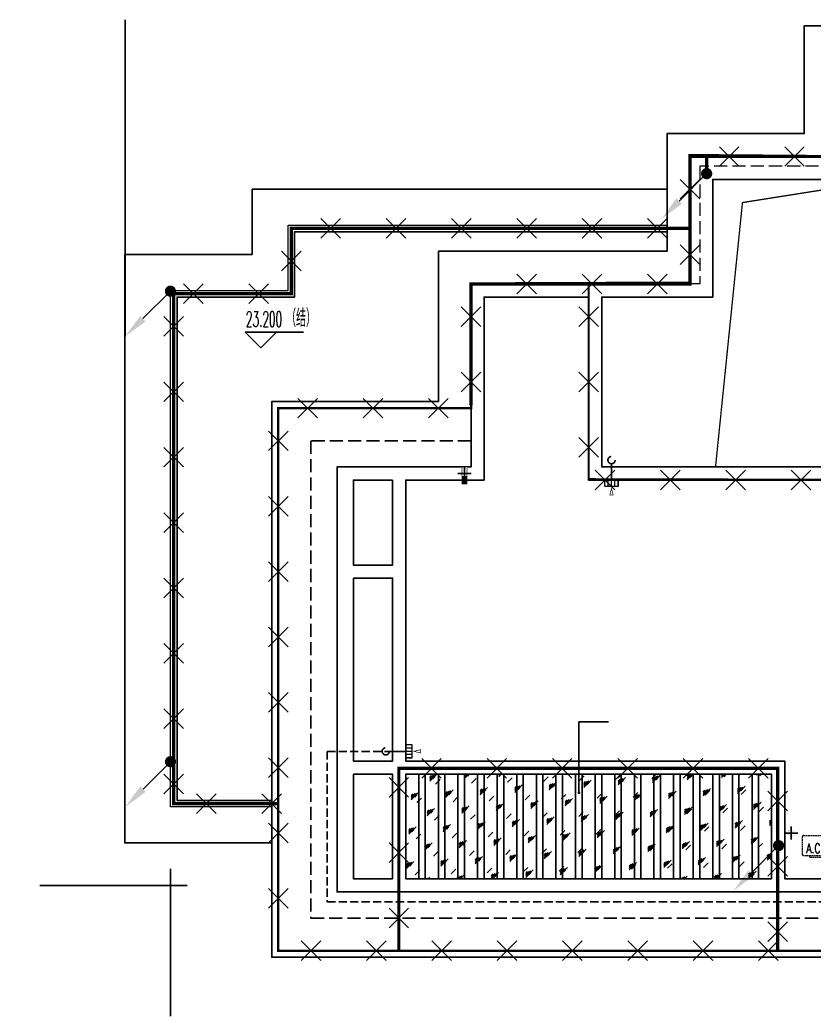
# Model space of a CAD drawing. Extents: x 2803505 to 5851001, y -1372902 to 24339.
# Drawn here: x 3726509 to 3738664, y -720453 to -705214 of the extents above; entities that cross this region are included whole.
import ezdxf
from ezdxf.xclip import XClip

# ---------------------------------------------------------------- set-up
doc = ezdxf.new("R2010")
doc.units = 0
doc.header["$LTSCALE"] = 1000
doc.header["$MEASUREMENT"] = 0
doc.header["$XCLIPFRAME"] = 2
for name, pattern in [('#P_--_20B1_001_t3$0$DASH', [0.35, 0.25, -0.1]), ('__DASH', [0.35, 0.25, -0.1]), ('DASH', [0.35, 0.25, -0.1]), ('DOTE', [2.4200000000000004, 2, -0.2, 0.02, -0.2])]:
    doc.linetypes.add(name, pattern=pattern)
doc.layers.get('0').update_dxf_attribs({"linetype": 'CONTINUOUS'})
for name, color, linetype in [('!!电气', 1, 'CONTINUOUS'), ('DIM-照明', 7, 'CONTINUOUS'), ('DIM_ELEV', 3, 'CONTINUOUS'), ('DIM_LEAD', 3, 'CONTINUOUS'), ('LWIRE', 4, 'CONTINUOUS'), ('ROOF', 183, 'CONTINUOUS'), ('VPIPE-凝结', 150, 'CONTINUOUS'), ('VPIPE-雨水', 4, 'DASH'), ('WIRE-避雷', 4, 'CONTINUOUS'), ('保温', 6, 'CONTINUOUS'), ('机电标识类', 1, 'CONTINUOUS'), ('污水', 3, 'CONTINUOUS'), ('看线', 185, 'CONTINUOUS')]:
    doc.layers.add(name, color=color, linetype=linetype)
for name, color, linetype, lineweight in [('DOTE', 19, 'DOTE', 9), ('平面-分水线', 189, 'CONTINUOUS', 15), ('平面-栏杆', 56, 'CONTINUOUS', 15), ('平面-看线', 252, 'CONTINUOUS', 15), ('平面-空调预留孔', 252, 'CONTINUOUS', 15), ('空调', 76, 'CONTINUOUS', 13)]:
    doc.layers.add(name, color=color, linetype=linetype, lineweight=lineweight)
doc.styles.add('_TCH_DIM', font='SIMPLEX', dxfattribs={"bigfont": 'GBCBIG'})
doc.styles.get("Standard").update_dxf_attribs({"font": 'gbenor.shx', "bigfont": 'gbcbig.shx'})

# ---------------------------------------------------------------- blocks, each defined once
blk = doc.blocks.new('A$C74D73064')
at = {"layer": 'DOTE', "color": 252}
for p, q in [((-86385.24772744626, 67619.25646164955), (196116.0437006025, 67619.25646164955)), ((196116.0437006019, 61719.25646164967), (-86385.24772744626, 61719.25646164967))]:
    blk.add_line(p, q, dxfattribs=at)
blk = doc.blocks.new('rtyryrtyeeretee')
at = {"layer": '平面-空调预留孔', "color": 252, "linetype": 'DASH', "ltscale": 0.1}
for p, q in [((669748.8674389471, 343882.007023841), (669748.8674389471, 343872.007023841)), ((669758.8674389471, 343862.007023841), (670111.7031072036, 343862.007023841)), ((670121.7031072036, 343872.007023841), (670121.7031072036, 343882.007023841))]:
    blk.add_line(p, q, dxfattribs=at)
blk.add_lwpolyline([(670402.0143738759, 343882.0070238413), (669662.0143738759, 343882.007023841, -0.414213562373517), (669642.0143738759, 343902.007023841), (669642.0143738764, 344172.007023841, -0.414213562372746), (669662.0143738764, 344192.007023841), (670402.0143738755, 344192.007023841, -0.4142135623727947), (670422.0143738755, 344172.007023841), (670422.0143738759, 343902.0070238415, -0.4142135623733224)], format="xyb", close=True, dxfattribs=at)
blk.add_lwpolyline([(670352.8023801355, 344221.1163422599), (669932.984234771, 344221.1163422599), (669932.984234771, 344206.0022866031), (670352.8023801355, 344206.0022866031)], close=True, dxfattribs=at)
for centre, start, end in [((669758.8674389471, 343872.007023841), 180, 270), ((670111.7031072036, 343872.007023841), 270, 0)]:
    blk.add_arc(centre, 10, start, end, dxfattribs=at)
at = {"layer": '平面-空调预留孔', "color": 252, "linetype": 'DASH', "ltscale": 0.1, "style": '_TCH_DIM', "width": 0.7058823529411765}
blk.add_text('A.C', height=146.88, dxfattribs=at).set_placement((669701.4101996182, 343921.6318135191))
blk = doc.blocks.new('GGDGDGDG')
at = {"layer": '机电标识类', "color": 250, "linetype": 'DASH', "ltscale": 400}
for p, q in [((704092.518312035, 766289.778960277), (704092.5180551868, 766489.7787460767)), ((704192.5181975978, 766389.7788858804), (703992.5181975979, 766389.7786917092))]:
    blk.add_line(p, q, dxfattribs=at)
at = {"layer": '空调', "color": 1, "linetype": 'DASH', "const_width": 2}
blk.add_lwpolyline([(704042.5181975979, 766389.7789660976, 0.999999145628318), (704142.5181975978, 766389.7788373376, 0.9999991456387952), (704042.5181975979, 766389.7787402523)], format="xyb", dxfattribs=at)
blk = doc.blocks.new('DFSFSF')
at = {"layer": '平面-分水线'}
for p, q in [((697141.9143252881, 775567.7311356195), (697141.9143252881, 775667.5561356199)), ((697342.3369560526, 775667.5561356199), (697142.6869560517, 775667.5561356199)), ((697342.3369560526, 775567.7311356195), (697142.6869560517, 775567.7311356195)), ((697193.1069603423, 775567.7311356195), (697193.1069603423, 775667.5561356199)), ((697242.5119560522, 775567.7311356195), (697242.5119560522, 775667.5561356199)), ((697291.916951762, 775567.7311356195), (697291.916951762, 775667.5561356199)), ((697342.3369560526, 775667.5561356199), (697342.3369560526, 775567.7311356195)), ((697342.3369560526, 775567.7311356195), (697342.3369560526, 775667.5561356199))]:
    blk.add_line(p, q, dxfattribs=at)
blk = doc.blocks.new('DFGDGDGD')
at = {"layer": '平面-分水线', "const_width": 10}
blk.add_lwpolyline([(697267.5119560522, 775440.6606483405), (697242.5119560522, 775540.6606483405), (697217.5119560522, 775440.6606483405)], close=True, dxfattribs=at)
blk.add_blockref('DFSFSF', (0, 0))
blk = doc.blocks.new('A$C1F33016B')
at = {"layer": '保温', "linetype": 'Continuous', "ltscale": 10}
h = blk.add_hatch(dxfattribs=at)
h.set_pattern_fill('玻璃1', color=132, scale=50, style=0)
h.set_pattern_definition([(45, (-420516.5787028493, -209387.0013561628), (-244.9417890030201, 244.9417890030201), [112, -288]), (45, (-420468.5787028493, -209367.0013561628), (-244.9417890030201, 244.9417890030201), [48, -352]), (45, (-420516.5787028493, -209367.0013561628), (-244.9417890030201, 244.9417890030201), [80, -320]), (45, (-420492.5787028493, -209387.0013561628), (268.7005768508881, -268.7005768508881), [100, -300]), (45, (-420516.5787028493, -209407.0013561628), (-244.9417890030201, 244.9417890030201), [160, -240]), (45, (-420516.5787028493, -209347.0013561628), (-244.9417890030201, 244.9417890030201), [40, -360])])
h.paths.add_polyline_path([(9200.060070287436, 99.93073902861215), (9200.060070287436, 1699.946837102761), (3599.999956377782, 1700.016110918601), (3599.999956377782, 100.0000128444517)])
at = {"layer": '!!电气', "color": 1}
for p, q in [((0, -2000), (0, 252.6884764116257)), ((-2000, 0), (255.5811195224524, 0))]:
    blk.add_line(p, q, dxfattribs=at)
at = {"color": 252, "const_width": 20}
blk.add_lwpolyline([(8341.421236896887, 6399.999994003912), (8753.92123685591, 10445.49999882374), (10999.99993937928, 10799.99999900162)], dxfattribs=at)
at = {"layer": 'DIM_ELEV', "color": 251}
for p, q in [((1381.536155072972, 8222.932664348278), (1141.536155072972, 8462.932664348278)), ((1141.536155072972, 8462.932664348278), (2033.78653847333, 8462.932664348278)), ((1381.536155072972, 8222.932664348278), (1621.536155072972, 8462.932664348278))]:
    blk.add_line(p, q, dxfattribs=at)
at = {"layer": 'DIM_LEAD', "color": 252}
for p, q in [((6251.499947263859, 1417.498842426809), (6251.499952423386, 2503.498643837404)), ((6251.499947263859, 1417.498842426809), (6251.499952423386, 2503.498643837404)), ((6251.499947263859, 1417.498842426809), (6251.499952423386, 2503.498643837404)), ((6251.499947263859, 1417.498842426809), (6251.499952423386, 2503.498643837404)), ((6251.499952423386, 2503.498643837404), (6702.921297149733, 2503.498643837404))]:
    blk.add_line(p, q, dxfattribs=at)
at = {"layer": 'DIM_LEAD', "color": 252, "const_width": 20}
blk.add_lwpolyline([(6251.499947216362, 1407.498842426809, 1), (6251.499947311357, 1427.498842426809, 1)], format="xyb", close=True, dxfattribs=at)
blk.add_lwpolyline([(6251.499947216362, 1407.498842426809, 1), (6251.499947311357, 1427.498842426809, 1)], format="xyb", close=True, dxfattribs=at)
blk.add_lwpolyline([(6251.499947216362, 1407.498842426809, 1), (6251.499947311357, 1427.498842426809, 1)], format="xyb", close=True, dxfattribs=at)
blk.add_lwpolyline([(6251.499947216362, 1407.498842426809, 1), (6251.499947311357, 1427.498842426809, 1)], format="xyb", close=True, dxfattribs=at)
at = {"layer": 'ROOF', "color": 252, "ltscale": 0.8}
for points in [[(22750.01152775064, 1900.000006468967), (22750.01136052515, 6899.999991594814), (20899.99994930066, 6899.999991710298), (20899.99994960986, 9699.999991236487), (17399.9999504853, 9699.999991323333), (17399.99995053001, 11499.99999907031), (15299.99892977625, 11499.99999892991), (15299.99892966077, 13150.00000285031), (9700.000953572802, 13149.9999984121), (9700.000955003314, 11499.9999989341), (7599.999938575551, 11499.9999990568), (7599.999938473105, 9699.99999118247), (4099.999938658439, 9699.999991131015), (4099.999818431213, 7400.001628744882), (3399.999817983247, 7400.001628465019)], [(10399.99993904866, 10999.9999990263), (10399.99993904866, 12449.99999882351), (14599.99993998557, 12449.99999882351), (14599.99993998557, 10999.9999990263), (13799.99994006939, 10999.9999990263), (13799.9999378752, 8400.27025674237), (15799.79590952396, 8400.270255054114), (15799.79590952396, 8999.999999580905), (20199.99994010385, 8999.999999580905), (20199.99994010385, 6199.999999793712), (22050.01136052329, 6199.999999749474), (22050.01136052236, 1900.068179056048), (15599.95704866387, 1899.931803827174), (15599.95759219024, 99.99999998975545), (9400.042421364225, 100.0000000107102), (9400.041877837852, 1899.939857619116), (3599.988519361243, 1900.062273277901), (3599.999431967735, 6199.99999175407), (4799.999940171838, 6199.999992233701), (4799.999938946217, 8999.99999114126), (6399.999938962981, 8999.99999120878), (6399.999939022586, 6199.999999791384), (11150.00000472367, 6199.999999791384)], [(11149.9774788022, 6799.996107412968), (10999.99993897043, 6799.995862165), (10999.99993937928, 10799.99999900162), (8299.999938422814, 10799.99999896553), (8299.999938447028, 8999.99879467301), (6599.999938891269, 8999.99879463669), (6599.999938947149, 6399.999992001802), (11149.99994251318, 6399.999997232575)], [(1549.999960780144, 649.9999970309436), (-700.0000000391155, 649.9999896022491), (-700.0000002160668, 9649.99395020958), (1250.000001607463, 9650.018115234096), (1250.000001671724, 10649.9999912614), (7599.999938527122, 10649.99999139784)], [(1549.999949333258, 1299.999996865634), (99.99999994784594, 1299.999991850462), (99.99999979697168, 9000.002676410135), (1900.000001564622, 9000.026841434184), (1900.000001629815, 9999.99999127537), (7599.999938489869, 9999.999991397839)], [(3399.999817983247, 7400.001628465019), (1550.011220172979, 7400.001627369784), (1549.999921156093, 2899.999998201616), (1549.999921156093, 2899.999998201616), (1549.999991598539, -1099.999999482883), (23449.99990979396, -1099.999999482883), (23449.99991535209, 99.99999419599771), (24999.99994212203, 99.99999852571636)], [(4599.999952217564, 7300.001595500857), (1649.999935024418, 7300.001635620371), (1649.999989837408, -999.9999994828831), (23349.99991025776, -999.9999994828831), (23349.99991581403, 199.9999939166009), (24999.99994184263, 199.9999985257164)], [(4599.999952217564, 7300.001595500857), (4599.999939978123, 6399.999992154073), (2549.999999828637, 6400.000001535285), (2549.999999828637, -99.99999948288314), (22449.99992311746, -100.0000007869676), (22449.99992311746, 1899.999997639563), (22750.01136052515, 1899.999998943415)], [(3399.999939693138, 6199.999988187104), (2800.014441270381, 6199.999775056262), (2800.01005897671, 4899.99999251496), (3399.999940756708, 4900.000007299008), (3399.999939693138, 6199.999988187104)], [(2800.009384777397, 4700.000005535781), (2799.999945987016, 1899.999984931201), (3399.999943211675, 1900.000013988931), (3399.999940756708, 4699.999992142897), (2800.009384777397, 4700.000005535781)]]:
    blk.add_lwpolyline(points, dxfattribs=at)
at = {"layer": 'ROOF', "color": 252, "linetype": '__DASH', "ltscale": 0.8}
blk.add_lwpolyline([(4599.999945417047, 6799.999736199155), (2150.010983621702, 6800.00252925558), (2149.999981032684, -499.9999994828831), (22849.99991257302, -499.9999994828831), (22849.99991813023, 699.9999925198499), (24999.99994044565, 699.9999985257164)], dxfattribs=at)
at = {"layer": 'ROOF', "color": 252, "ltscale": 0.8}
for points in [[(2799.999999828637, 1699.999991441611), (3399.999999828637, 1699.999991441611), (3399.999999828637, 100.0000000004657), (2799.999999828637, 100.0000000004657)], [(9200.060070287436, 100.0000005171169), (3599.999970465899, 99.99350907467306), (3599.999942288734, 1700.009607148822), (9200.060070287436, 1699.87757561449)]]:
    blk.add_lwpolyline(points, close=True, dxfattribs=at)
at = {"layer": 'VPIPE-凝结', "color": 252}
for p, q in [((6749.98714267835, 6199.999999795575), (6749.987176018767, 6449.999906104757)), ((3599.989093335345, 2050.075069551356), (3349.989187026396, 2050.075036210474))]:
    blk.add_line(p, q, dxfattribs=at)
at = {"layer": 'VPIPE-雨水', "color": 252}
for centre in [(6749.945466464385, 6504.999890289502), (3294.989202841185, 2050.116745764622)]:
    blk.add_circle(centre, 55, dxfattribs=at)
at = {"layer": '保温', "color": 252, "linetype": 'Continuous', "ltscale": 10, "true_color": 0x939598}
for p, q in [((3799.9999422892, 1700.016109157586), (3799.999970466364, 100.0000110834371)), ((3899.9999422892, 1700.016110918601), (3899.999970466364, 100.0000128444517)), ((4099.9999422892, 1699.996618980542), (4099.999970466364, 99.98052090639248)), ((4199.9999422892, 1699.996620741673), (4199.999970466364, 99.98052266752347)), ((4399.9999422892, 1699.990125777083), (4399.99997046683, 99.97402770293411)), ((4499.9999422892, 1699.990127538098), (4499.99997046683, 99.97402946394868)), ((4699.999942289665, 1699.983632573509), (4699.99997046683, 99.96753449935932)), ((4799.999942289665, 1699.983634334523), (4799.99997046683, 99.96753626037389)), ((4999.999942289665, 1699.97713937005), (4999.99997046683, 99.96104129590094)), ((5099.999942289665, 1699.977141131065), (5099.99997046683, 99.96104305691551)), ((5299.9999422892, 1700.016135573387), (5299.999970466364, 100.0000374992378)), ((5399.9999422892, 1700.016137334518), (5399.999970466364, 100.0000392603688)), ((5599.999942290131, 1699.964152962901), (5599.999970467295, 99.94805488875136)), ((5699.999942290131, 1699.964154724032), (5699.999970467295, 99.94805664988235)), ((5899.999942290131, 1699.957659759326), (5899.999970467295, 99.94156168517657)), ((5999.999942290131, 1699.957661520457), (5999.999970467295, 99.94156344630755)), ((6199.999942290131, 1699.951166555868), (6199.999970467295, 99.93506848171819)), ((6299.999942290131, 1699.951168316882), (6299.999970467295, 99.93507024273276)), ((6499.999942290131, 1699.944673352293), (6499.999970467295, 99.9285752781434)), ((6599.999942290131, 1699.944675113307), (6599.999970467295, 99.92857703915797)), ((6799.9999422892, 1700.016161989304), (6799.999970466364, 100.0000639151549)), ((6899.9999422892, 1700.016163750319), (6899.999970466364, 100.0000656761695)), ((7099.999942290597, 1699.93168694526), (7099.999970467761, 99.91558887111023)), ((7199.999942290597, 1699.931688706274), (7199.999970467761, 99.9155906321248)), ((7399.9999422892, 1700.016172555625), (7399.999970466364, 100.0000744814752)), ((7499.9999422892, 1700.016174316755), (7499.999970466364, 100.0000762426062)), ((7699.999942291062, 1699.91870053811), (7699.999970468227, 99.90260246396065)), ((7799.999942291062, 1699.918702299241), (7799.999970468227, 99.90260422509164)), ((7999.9999422892, 1700.016183122061), (7999.999970466364, 100.0000850479119)), ((8099.9999422892, 1700.016184883076), (8099.999970466364, 100.0000868089264)), ((8299.999942291062, 1699.905714131077), (8299.999970468227, 99.88961605692748)), ((8399.999942291062, 1699.905715892091), (8399.999970468227, 99.88961781794205)), ((8599.999942291062, 1699.899220927502), (8599.999970468227, 99.88312285335269)), ((8699.999942291062, 1699.899222688633), (8699.999970468227, 99.88312461448368)), ((8899.999942291062, 1699.892727724044), (8899.999970468227, 99.87662964989431)), ((8999.999942291062, 1699.892729485058), (8999.999970468227, 99.87663141090889))]:
    blk.add_line(p, q, dxfattribs=at)
at = {"layer": '平面-分水线', "const_width": 10}
blk.add_lwpolyline([(3826.88458061358, 2025.075069551473), (3726.88458061358, 2050.075069551473), (3826.88458061358, 2075.075069551473)], close=True, dxfattribs=at)
at = {"layer": '平面-栏杆', "color": 251, "true_color": 0x636466}
for points in [[(1549.999951094389, 1199.999996865634), (-5.029141902923584e-08, 1199.999991504475), (-2.048909664154053e-07, 9100.001333917491), (1800.000001572073, 9100.025498942006), (1800.000001636334, 10099.99999127304), (7599.999938495457, 10099.99999139784)], [(1549.999950213358, 1249.999996865634), (49.99999994970858, 1249.999991677701), (49.99999979604036, 9050.002005163813), (1850.000001568347, 9050.026170188095), (1850.00000163354, 10049.99999127421), (7599.999938493595, 10049.99999139784)]]:
    blk.add_lwpolyline(points, dxfattribs=at)
at = {"layer": '平面-看线', "linetype": 'DASH', "ltscale": 0.8}
blk.add_lwpolyline([(22449.99992311746, 1899.999997639563), (22250.01136052515, 1899.999998943415), (22250.01136052515, 6399.999991626013), (20399.99994924478, 6399.999991741264), (20399.99994955491, 9199.999991248827), (16899.9999504732, 9199.99999133544), (16899.9999505179, 10999.99999903701), (14799.99892981164, 10999.99999889685), (14799.99892969616, 12650.00000245403), (10200.00095400587, 12649.99999880837), (10200.00095543638, 10999.99999890476), (8099.999938547611, 10999.9999990277), (8099.999938445166, 9199.999991189688), (4599.999938858673, 9199.999991138466), (4599.999939617701, 7300.001595500857)], dxfattribs=at)
at = {"layer": '看线', "color": 252, "linetype": '#P_--_20B1_001_t3$0$DASH', "ltscale": 0.5}
for points in [[(17049.9999504732, 9199.999991331715), (17049.99995052163, 11149.99999904679), (14949.9989298014, 11149.99999890663), (14949.99892968498, 12800.00000257278), (10050.00095387641, 12799.99999868963), (10050.00095530692, 11149.99999891361), (7949.999938555062, 11149.99999903631), (7949.99993845541, 9199.999991187593)], [(3399.999943080358, 2049.998721837997), (2400.010988024063, 2050.001260124845), (2399.999976629391, -249.9999994828831), (22599.99991373066, -249.9999994828831), (22599.99991928786, 949.9999918215908), (24999.99993974715, 949.9999985257164)]]:
    blk.add_lwpolyline(points, dxfattribs=at)
for name, p in [('DFGDGDGD', (-690492.5248133745, -769467.5561358242)), ('GGDGDGDG', (-694592.4737191638, -765589.778930079))]:
    blk.add_blockref(name, p)
at = {"extrusion": (0, 0, -1), "zscale": -1, "rotation": 270}
blk.add_blockref('DFSFSF', (-779267.5452289539, 699292.5870256035), dxfattribs=at)
at = {"color": 252}
blk.add_blockref('rtyryrtyeeretee', (-659970.488962762, -343428.8808007177), dxfattribs=at)
at = {"layer": 'DIM_ELEV', "color": 7, "style": '_TCH_DIM'}
for s, height, width, p in [('（结）', 270.0709219858156, 0.7, (1771.214248307049, 8543.012664348353)), ('23.200', 238, 0.4941176470588236, (1155.214248307049, 8543.012664348353))]:
    blk.add_text(s, height=height, dxfattribs=dict(at, width=width)).set_placement(p)
at = {"linetype": '__DASH', "ltscale": 0.1}
blk.add_wipeout([(4459.999939871735, 6400.270071081414), (4459.999939959049, 6200.11662391774), (4539.999940020185, 6200.116623610315), (4539.999940051469, 6400.27007074905)], dxfattribs=at).dxf.layer = '污水'
at = {"layer": 'DIM_LEAD', "color": 252, "const_width": 20}
blk.add_lwpolyline([(4492.262427097186, 6293.669405773049, 1), (4507.747856258415, 6306.326478250325, 1)], format="xyb", close=True, dxfattribs=at)
at = {"layer": '机电标识类', "color": 250, "linetype": 'DASH', "ltscale": 400}
for p, q in [((4599.999939978123, 6299.999999791617), (4399.999939978123, 6299.999999792548)), ((4499.999939978588, 6400.270070766099), (4499.999939977657, 6200.116623916663))]:
    blk.add_line(p, q, dxfattribs=at)
at = {"layer": '污水', "linetype": '__DASH', "ltscale": 0.1, "const_width": 10}
blk.add_lwpolyline([(4459.999939978588, 6400.270070766332), (4459.999939977657, 6200.116623916663), (4539.999939977657, 6200.11662391643), (4539.999939978588, 6400.270070765866)], close=True, dxfattribs=at)
blk = doc.blocks.new('$TelecSys$00000080')
for p, q in [((-0.7000000000007276, -0.7000000000007276), (0, 0)), ((0.1041666666678793, 0.1041666666660603), (0.1041666666678793, 0.1041666666660603)), ((-0.1041666666678793, -0.1041666666660603), (-0.1041666666678793, -0.1041666666660603))]:
    blk.add_line(p, q)
at = {"const_width": 0.1425}
blk.add_lwpolyline([(0.07125000000087311, 0, 1), (-0.07125000000087311, 0, 1)], format="xyb", close=True, dxfattribs=at)
blk.add_solid([(-0.6300000000010186, -0.7700000000004366), (-0.7700000000004366, -0.6299999999991996), (-1.150000000001455, -1.149999999999636)])
at = {"width": 0.8, "flags": 9}
blk.add_attdef('A', (0, 0), '', height=2e-05, rotation=180, dxfattribs=at)
blk = doc.blocks.new('$TelecSys$00000009')
for p, q in [((-0.5, 0.5), (0.5, -0.5)), ((0.5, 0.5), (-0.5, -0.5))]:
    blk.add_line(p, q)

msp = doc.modelspace()

# ---------------------------------------------------------------- block references
at = {"layer": '!!电气'}
msp.add_blockref('A$C1F33016B', (3728813.596625341, -718453.3751683426), dxfattribs=at)
at = {"color": 252}
ref = msp.add_blockref('A$C74D73064', (3714796.193702539, -781511.266358979), dxfattribs=at)
XClip(ref).set_block_clipping_path([(-72082.59762963868, 50822.25773316459), (-18082.61076209729, 70322.2577319878)])

# ---------------------------------------------------------------- next in the draw order: linework, layer by layer
at = {"layer": 'DIM-照明'}
msp.add_line((3728122.485084878, -710053.8579834667), (3728122.481728626, -705213.8806006247), dxfattribs=at)
at = {"layer": 'WIRE-避雷', "color": 4}
for points, const_width in [([(3753813.596073983, -709353.3752748587), (3752013.596632277, -709353.37517128), (3752013.596632302, -708353.3751770691), (3745863.596575837, -708353.3751769164), (3745863.596575863, -707303.3751692958), (3743763.595555142, -707303.375169436), (3743763.595553835, -705653.3751657698), (3738863.597579218, -705653.375169653), (3738863.597579122, -707303.375169429), (3736763.596563896, -707303.3751693214), (3736763.596563925, -709253.375177155), (3733413.5965642, -709253.3751784933), (3733413.594448505, -711109.201377176)], 50), ([(3737019.584744258, -707565.2800857106), (3737019.584744258, -707305.8421687162)], 50), ([(3739213.59656439, -707453.3751693163), (3740013.59656439, -707453.3751693163), (3740013.59656439, -711453.3751695007), (3739963.596630065, -711453.3751695007), (3739963.596630065, -712253.3751685512), (3735213.596564364, -712253.3751686523), (3735213.596564304, -709453.3751771338), (3735213.596564224, -709253.3751777741)], 35), ([(3736413.596563835, -708403.3751769448), (3736763.596563913, -708403.3751769396), (3730663.596626975, -708403.3751770684), (3730663.610051636, -709403.3489979743), (3728863.596625137, -709403.3731631788), (3728863.596652116, -717203.3751766649), (3730463.59660032, -717203.3783450981)], 50), ([(3733413.594448505, -711109.201377176), (3733413.596577559, -711153.3735728418), (3730463.596560366, -711153.3735923236), (3730463.596615179, -719453.3751678255), (3752163.596535599, -719453.3752683015), (3752163.596541155, -718253.375174426), (3755463.596708772, -718253.3751591437), (3755463.596714329, -719453.3751678255), (3777163.596634749, -719453.3751678255)], 35)]:
    msp.add_lwpolyline(points, dxfattribs=dict(at, const_width=const_width))
at = {"layer": 'WIRE-避雷', "const_width": 50}
msp.add_lwpolyline([(3732308.53349811, -719453.3751678255), (3732308.53349811, -716662.6760732923), (3738105.294377938, -716662.6760732923), (3738105.294377938, -719453.3751678255)], dxfattribs=at)

# ---------------------------------------------------------------- next in the draw order: block references
at = {"layer": 'LWIRE', "color": 2, "xscale": 300, "yscale": 300, "zscale": 300}
for p, rotation in [((3737363.597579122, -707303.3751693522), 179.9999999970588), ((3738363.597579122, -707303.3751694034), 179.9999999970588), ((3736763.596563904, -707803.3751693214), 270.0000000008346), ((3731263.596563913, -708403.3751770558), 180.0000000012094), ((3732263.596563913, -708403.3751770346), 180.0000000012094), ((3733263.596563913, -708403.3751770137), 180.0000000012094), ((3734263.596563913, -708403.3751769925), 180.0000000012094), ((3735263.596563913, -708403.3751769713), 180.0000000012094), ((3736263.596563913, -708403.3751769501), 180.0000000012094), ((3730663.60333948, -708903.3751770235), 270.0007691966075), ((3736763.596563919, -708803.3751693214), 270.0000000008346), ((3734263.596563925, -709253.3751781536), 180.0000000228894), ((3735263.596563925, -709253.3751777543), 180.0000000228894), ((3736263.596563925, -709253.3751773548), 180.0000000228894), ((3729163.610051772, -709403.3691354946), 180.0007691966116), ((3730163.610051681, -709403.3557104811), 180.0007691966116), ((3733413.595994186, -709753.3751784931), 269.999934681187), ((3728863.596626867, -709903.3731631788), 270.000000198174), ((3733413.594854157, -710753.3751784924), 269.999934681187), ((3728863.596630326, -710903.3731631788), 270.000000198174), ((3728863.596633784, -711903.3731631788), 270.000000198174), ((3728863.596637243, -712903.3731631788), 270.000000198174), ((3728863.596640702, -713903.3731631788), 270.000000198174), ((3728863.596644161, -714903.3731631788), 270.000000198174), ((3728863.59664762, -715903.3731631788), 270.000000198174), ((3728863.596651079, -716903.3731631788), 270.000000198174), ((3729363.596652115, -717203.3759302667), 359.9999136436036), ((3730363.596652115, -717203.3774374702), 359.9999136436036)]:
    msp.add_blockref('$TelecSys$00000009', p, dxfattribs=dict(at, rotation=rotation))
at = {"layer": 'LWIRE', "color": 2, "xscale": 600, "yscale": 600, "zscale": 600}
for p in [(3737019.584744258, -707565.2800857106), (3728812.485084879, -709363.8579834669), (3728813.596625341, -716561.7580743614), (3738119.878504761, -717845.4705181476)]:
    msp.add_blockref('$TelecSys$00000080', p, dxfattribs=at)
at = {"layer": 'LWIRE', "color": 1, "xscale": 300, "yscale": 300, "zscale": 300}
for p, rotation in [((3735213.596564311, -709753.3751686523), 90.00000000121963), ((3735213.596564332, -710753.3751686523), 90.00000000121963), ((3735213.596564353, -711753.3751686523), 90.00000000121963), ((3735463.596630065, -712253.3751686469), 180.0000000012203), ((3736463.596630065, -712253.3751686257), 180.0000000012203), ((3737463.596630065, -712253.3751686043), 180.0000000012203), ((3738463.596630065, -712253.3751685829), 180.0000000012203)]:
    msp.add_blockref('$TelecSys$00000009', p, dxfattribs=dict(at, rotation=rotation))
at = {"layer": 'LWIRE', "color": 4, "xscale": 300, "yscale": 300, "zscale": 300}
for p, rotation in [((3730913.596577559, -711153.3735893518), 180.0000003783804), ((3731913.596577559, -711153.3735827478), 180.0000003783804), ((3732913.596577559, -711153.3735761438), 180.0000003783804), ((3730463.596563667, -711653.3735923236), 270.0000003783798), ((3730463.596570271, -712653.3735923236), 270.0000003783798), ((3730463.596576875, -713653.3735923236), 270.0000003783798), ((3730463.596583479, -714653.3735923236), 270.0000003783798), ((3730463.596590083, -715653.3735923236), 270.0000003783798), ((3730463.596596687, -716653.3735923236), 270.0000003783798), ((3730463.596603291, -717653.3735923236), 270.0000003783798), ((3730463.596609895, -718653.3735923236), 270.0000003783798), ((3730963.596615179, -719453.3751701405), 359.9999997347077), ((3731963.596615179, -719453.3751747708), 359.9999997347077), ((3732963.596615179, -719453.3751794011), 359.9999997347077), ((3733963.596615179, -719453.3751840312), 359.9999997347077), ((3734963.596615179, -719453.3751886613), 359.9999997347077), ((3735963.596615179, -719453.3751932916), 359.9999997347077), ((3736963.596615179, -719453.3751979219), 359.9999997347077), ((3737963.596615179, -719453.375202552), 359.9999997347077)]:
    msp.add_blockref('$TelecSys$00000009', p, dxfattribs=dict(at, rotation=rotation))
at = {"layer": 'LWIRE', "xscale": 300, "yscale": 300, "zscale": 300}
for p in [(3732808.53349811, -716662.6760732923), (3733808.53349811, -716662.6760732923), (3734808.53349811, -716662.6760732923), (3735808.53349811, -716662.6760732923), (3736808.53349811, -716662.6760732923), (3737808.53349811, -716662.6760732923)]:
    msp.add_blockref('$TelecSys$00000009', p, dxfattribs=at)
for p, rotation in [((3732308.53349811, -716953.3751678255), 90), ((3738105.294377938, -717162.6760732923), 270), ((3732308.53349811, -717953.3751678255), 90), ((3738105.294377938, -718162.6760732923), 270), ((3732308.53349811, -718953.3751678255), 90), ((3738105.294377938, -719162.6760732923), 270)]:
    msp.add_blockref('$TelecSys$00000009', p, dxfattribs=dict(at, rotation=rotation))

doc.saveas('drawing.dxf')
